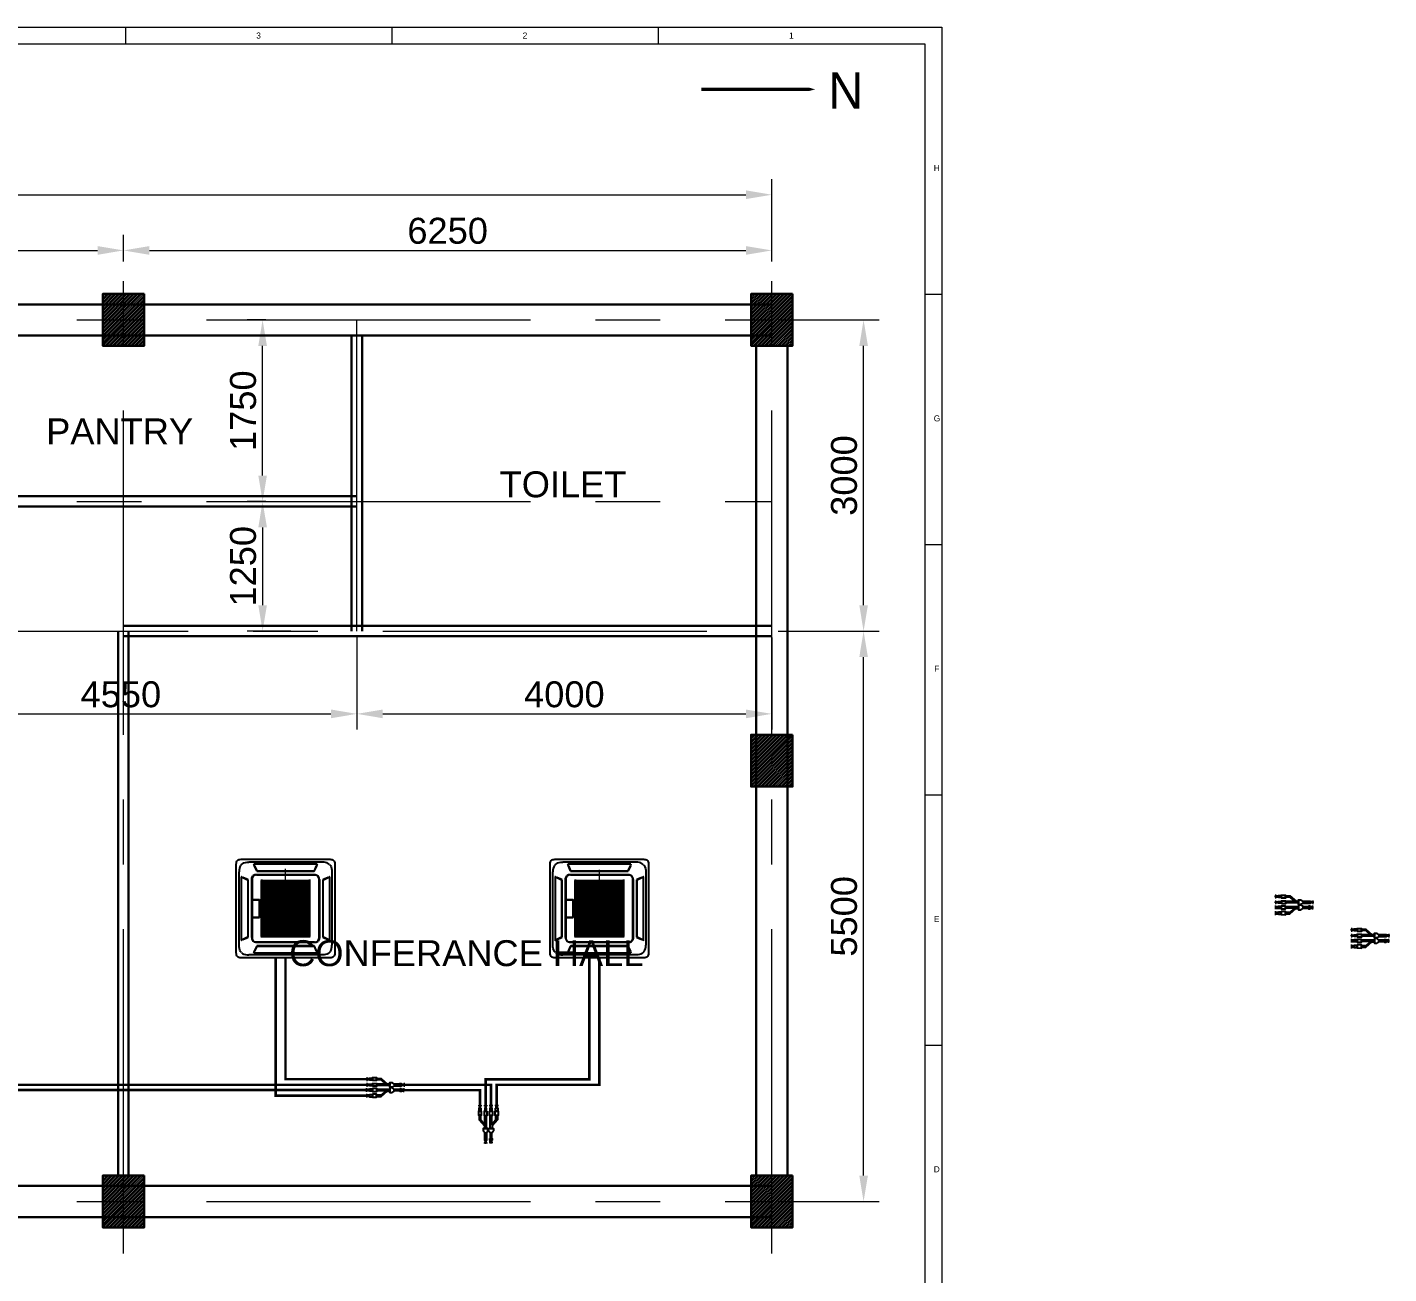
# Model space of a CAD drawing. Header units: millimetres. Extents: x 15481 to 55318, y -402389 to -382760.
# Drawn here: x 42193 to 55318, y -394778 to -382760 of the extents above; entities that cross this region are included whole.
import ezdxf

# ---------------------------------------------------------------- set-up
doc = ezdxf.new("R2010")
doc.units = ezdxf.units.MM
doc.header["$MEASUREMENT"] = 0
doc.linetypes.add('CENTER', pattern=[2, 1.25, -0.25, 0.25, -0.25])
doc.layers.get('0').update_dxf_attribs({"color": 255, "lineweight": 25})
for name, color, linetype, lineweight in [('CEN-1', 1, 'CENTER', 18), ('DIM', 7, 'Continuous', 20), ('DIMLINE', 10, 'Continuous', 18), ('MAIN', 3, 'Continuous', 30), ('Return Refrigerant pipe', 1, 'Continuous', 18), ('SEC', 253, 'Continuous', 15), ('Supply Refrigerant pipe', 3, 'Continuous', 18), ('T2', 253, 'Continuous', 18), ('TITLE TEXT', 255, 'Continuous', 18), ('Y-CONNECTOR', 7, 'Continuous', 25)]:
    doc.layers.add(name, color=color, linetype=linetype, lineweight=lineweight)
doc.layers.add('Edges', color=7, linetype='Continuous')
doc.layers.add('LATS_PIPE_REFRIGERANT', color=4, linetype='Continuous', lineweight=0, plot=False)
doc.styles.get("Standard").update_dxf_attribs({"font": 'arial.ttf'})
doc.styles.add('VVV', font='verdana.ttf')
doc.dimstyles.new('DIM-100', dxfattribs={"dimscale": 100, "dimtxt": 2.5, "dimasz": 2.5, "dimexe": 1.5, "dimexo": 0.625, "dimgap": 0.6, "dimtad": 1, "dimzin": 9, "dimdsep": 46, "dimtxsty": 'Standard', "dimcen": 0, "dimclrd": 32, "dimclre": 32, "dimadec": 0, "dimazin": 0, "dimtp": 0.1, "dimtm": 0.1, "dimtfac": 0.71, "dimtofl": 0, "dimtmove": 1, "dimatfit": 3, "dimfxl": 1, "dimtolj": 1, "dimtzin": 7, "dimlwd": -1, "dimlwe": -1, "dimarcsym": 1})

# ---------------------------------------------------------------- blocks, each defined once
blk = doc.blocks.new('*D6')
at = {"layer": 'Defpoints', "color": 0, "transparency": 16777216}
for p in [(43121, -384912), (36871, -385082), (43121, -385082)]:
    blk.add_point(p, dxfattribs=at)
at = {"layer": 'DIMLINE', "color": 32, "linetype": 'ByBlock', "transparency": 16777216}
for p, q in [((36871, -385019), (36871, -384762)), ((43121, -385019), (43121, -384762)), ((37121, -384912), (42871, -384912))]:
    blk.add_line(p, q, dxfattribs=at)
at = {"layer": 'DIMLINE', "color": 32, "transparency": 16777216}
for points in [[(37121, -384870), (37121, -384954), (36871, -384912)], [(42871, -384870), (42871, -384954), (43121, -384912)]]:
    blk.add_solid(points, dxfattribs=at)
at = {"layer": 'DIMLINE', "color": 0, "transparency": 16777216, "insert": (39996, -384724), "char_height": 250, "attachment_point": 5}
blk.add_mtext('\\A1;6250', dxfattribs=at)
blk = doc.blocks.new('*D7')
at = {"layer": 'Defpoints', "color": 0, "transparency": 16777216}
for p in [(49371, -384912), (43121, -385082), (49371, -385082)]:
    blk.add_point(p, dxfattribs=at)
at = {"layer": 'DIMLINE', "color": 32, "linetype": 'ByBlock', "transparency": 16777216}
for p, q in [((43121, -385019), (43121, -384762)), ((49371, -385019), (49371, -384762)), ((43371, -384912), (49121, -384912))]:
    blk.add_line(p, q, dxfattribs=at)
at = {"layer": 'DIMLINE', "color": 32, "transparency": 16777216}
for points in [[(43371, -384870), (43371, -384954), (43121, -384912)], [(49121, -384870), (49121, -384954), (49371, -384912)]]:
    blk.add_solid(points, dxfattribs=at)
at = {"layer": 'DIMLINE', "color": 0, "transparency": 16777216, "insert": (46246, -384724), "char_height": 250, "attachment_point": 5}
blk.add_mtext('\\A1;6250', dxfattribs=at)
blk = doc.blocks.new('*D14')
at = {"layer": 'Defpoints', "color": 0, "transparency": 16777216}
for p in [(40821, -388582), (45371, -388582), (45371, -389380)]:
    blk.add_point(p, dxfattribs=at)
at = {"layer": 'DIMLINE', "color": 32, "linetype": 'ByBlock', "transparency": 16777216}
for p, q in [((40821, -388644), (40821, -389530)), ((45371, -388644), (45371, -389530)), ((41071, -389380), (45121, -389380))]:
    blk.add_line(p, q, dxfattribs=at)
at = {"layer": 'DIMLINE', "color": 32, "transparency": 16777216}
for points in [[(41071, -389338), (41071, -389422), (40821, -389380)], [(45121, -389338), (45121, -389422), (45371, -389380)]]:
    blk.add_solid(points, dxfattribs=at)
at = {"layer": 'DIMLINE', "color": 0, "transparency": 16777216, "insert": (43096, -389193), "char_height": 250, "attachment_point": 5}
blk.add_mtext('\\A1;4550', dxfattribs=at)
blk = doc.blocks.new('*D15')
at = {"layer": 'Defpoints', "color": 0, "transparency": 16777216}
for p in [(45371, -388582), (49371, -388582), (49371, -389380)]:
    blk.add_point(p, dxfattribs=at)
at = {"layer": 'DIMLINE', "color": 32, "linetype": 'ByBlock', "transparency": 16777216}
for p, q in [((45371, -388644), (45371, -389530)), ((49371, -388644), (49371, -389530)), ((45621, -389380), (49121, -389380))]:
    blk.add_line(p, q, dxfattribs=at)
at = {"layer": 'DIMLINE', "color": 32, "transparency": 16777216}
for points in [[(45621, -389338), (45621, -389422), (45371, -389380)], [(49121, -389338), (49121, -389422), (49371, -389380)]]:
    blk.add_solid(points, dxfattribs=at)
at = {"layer": 'DIMLINE', "color": 0, "transparency": 16777216, "insert": (47371, -389193), "char_height": 250, "attachment_point": 5}
blk.add_mtext('\\A1;4000', dxfattribs=at)
blk = doc.blocks.new('*D16')
at = {"layer": 'Defpoints', "color": 0, "transparency": 16777216}
for p in [(49371, -384375), (24371, -385082), (49371, -385082)]:
    blk.add_point(p, dxfattribs=at)
at = {"layer": 'DIMLINE', "color": 32, "linetype": 'ByBlock', "transparency": 16777216}
for p, q in [((24371, -385019), (24371, -384225)), ((49371, -385019), (49371, -384225)), ((24621, -384375), (49121, -384375))]:
    blk.add_line(p, q, dxfattribs=at)
at = {"layer": 'DIMLINE', "color": 32, "transparency": 16777216}
for points in [[(24621, -384333), (24621, -384417), (24371, -384375)], [(49121, -384333), (49121, -384417), (49371, -384375)]]:
    blk.add_solid(points, dxfattribs=at)
at = {"layer": 'DIMLINE', "color": 0, "transparency": 16777216, "insert": (36871, -384187), "char_height": 250, "attachment_point": 5}
blk.add_mtext('\\A1;25000', dxfattribs=at)
blk = doc.blocks.new('*D17')
at = {"layer": 'Defpoints', "color": 0, "transparency": 16777216}
for p in [(49371, -388582), (50255, -388582), (49371, -394082)]:
    blk.add_point(p, dxfattribs=at)
at = {"layer": 'DIMLINE', "color": 32, "linetype": 'ByBlock', "transparency": 16777216}
for p, q in [((49433, -388582), (50405, -388582)), ((50255, -393832), (50255, -388832)), ((49433, -394082), (50405, -394082))]:
    blk.add_line(p, q, dxfattribs=at)
at = {"layer": 'DIMLINE', "color": 32, "transparency": 16777216}
for points in [[(50214, -388832), (50297, -388832), (50255, -388582)], [(50214, -393832), (50297, -393832), (50255, -394082)]]:
    blk.add_solid(points, dxfattribs=at)
at = {"layer": 'DIMLINE', "color": 0, "transparency": 16777216, "insert": (50068, -391332), "char_height": 250, "attachment_point": 5, "rotation": 90}
blk.add_mtext('\\A1;5500', dxfattribs=at)
blk = doc.blocks.new('*D18')
at = {"layer": 'Defpoints', "color": 0, "transparency": 16777216}
for p in [(49371, -385582), (50255, -385582), (49371, -388582)]:
    blk.add_point(p, dxfattribs=at)
at = {"layer": 'DIMLINE', "color": 32, "linetype": 'ByBlock', "transparency": 16777216}
for p, q in [((49433, -385582), (50405, -385582)), ((50255, -388332), (50255, -385832)), ((49433, -388582), (50405, -388582))]:
    blk.add_line(p, q, dxfattribs=at)
at = {"layer": 'DIMLINE', "color": 32, "transparency": 16777216}
for points in [[(50214, -385832), (50297, -385832), (50255, -385582)], [(50214, -388332), (50297, -388332), (50255, -388582)]]:
    blk.add_solid(points, dxfattribs=at)
at = {"layer": 'DIMLINE', "color": 0, "transparency": 16777216, "insert": (50068, -387082), "char_height": 250, "attachment_point": 5, "rotation": 90}
blk.add_mtext('\\A1;3000', dxfattribs=at)
blk = doc.blocks.new('*D19')
at = {"layer": 'Defpoints', "color": 0, "transparency": 16777216}
for p in [(44462, -385582), (44554, -385582), (44554, -387332)]:
    blk.add_point(p, dxfattribs=at)
at = {"layer": 'DIMLINE', "color": 32, "linetype": 'ByBlock', "transparency": 16777216}
for p, q in [((44492, -385582), (44312, -385582)), ((44462, -387082), (44462, -385832)), ((44492, -387332), (44312, -387332))]:
    blk.add_line(p, q, dxfattribs=at)
at = {"layer": 'DIMLINE', "color": 32, "transparency": 16777216}
for points in [[(44421, -385832), (44504, -385832), (44462, -385582)], [(44421, -387082), (44504, -387082), (44462, -387332)]]:
    blk.add_solid(points, dxfattribs=at)
at = {"layer": 'DIMLINE', "color": 0, "transparency": 16777216, "insert": (44275, -386457), "char_height": 250, "attachment_point": 5, "rotation": 90}
blk.add_mtext('\\A1;1750', dxfattribs=at)
blk = doc.blocks.new('*D20')
at = {"layer": 'Defpoints', "color": 0, "transparency": 16777216}
for p in [(44554, -387332), (44462, -388582), (44797, -388582)]:
    blk.add_point(p, dxfattribs=at)
at = {"layer": 'DIMLINE', "color": 32, "linetype": 'ByBlock', "transparency": 16777216}
for p, q in [((44492, -387332), (44312, -387332)), ((44462, -387582), (44462, -388332)), ((44735, -388582), (44312, -388582))]:
    blk.add_line(p, q, dxfattribs=at)
at = {"layer": 'DIMLINE', "color": 32, "transparency": 16777216}
for points in [[(44421, -387582), (44504, -387582), (44462, -387332)], [(44421, -388332), (44504, -388332), (44462, -388582)]]:
    blk.add_solid(points, dxfattribs=at)
at = {"layer": 'DIMLINE', "color": 0, "transparency": 16777216, "insert": (44275, -387957), "char_height": 250, "attachment_point": 5, "rotation": 90}
blk.add_mtext('\\A1;1250', dxfattribs=at)
blk = doc.blocks.new('CS')
at = {"layer": 'T2'}
for p, q in [((-288628, 723300), (-288628, 729357)), ((-192419, 723300), (-192419, 729357)), ((-96209, 723300), (-96209, 729357)), ((0, 632888), (6056, 632888)), ((0, 542475), (6056, 542475)), ((0, 452063), (6056, 452063)), ((0, 361650), (6056, 361650))]:
    blk.add_line(p, q, dxfattribs=at)
for points in [[(-1099196, -6056), (-1099196, 729357), (6056, 729357), (6056, -6056)], [(-1093140, 0), (-1093140, 723300), (0, 723300), (0, 0)]]:
    blk.add_lwpolyline(points, close=True, dxfattribs=at)
at = {"layer": 'DIM', "char_height": 2162.98, "width": 2041.49, "attachment_point": 1, "style": 'VVV'}
for s, insert in [('{\\fArial|b0|i0|c0|p34;3}', (-241511, 727439)), ('{\\fArial|b0|i0|c0|p34;2}', (-145301, 727439)), ('{\\fArial|b0|i0|c0|p34;1}', (-49092, 727439))]:
    blk.add_mtext(s, dxfattribs=dict(at, insert=insert))
at = {"layer": 'DIM', "char_height": 2162.98, "attachment_point": 1, "style": 'VVV'}
for s, insert in [('\\pxqc;{\\fArial|b0|i0|c0|p34;H}', (3156, 679560)), ('\\pxqc;{\\fArial|b0|i0|c0|p34;G}', (3156, 589147)), ('\\pxqc;{\\fArial|b0|i0|c0|p34;F}', (3156, 498734)), ('\\pxqc;{\\fArial|b0|i0|c0|p34;E}', (3156, 408322)), ('\\pxqc;{\\fArial|b0|i0|c0|p34;D}', (3156, 317909))]:
    blk.add_mtext(s, dxfattribs=dict(at, insert=insert))
blk = doc.blocks.new('cassette acplan')
at = {"layer": 'Edges'}
for p, q in [((490, 673), (491, 683)), ((490, -185), (490, 673)), ((491, 683), (493, 693)), ((493, 693), (497, 701)), ((497, 701), (502, 707)), ((502, 707), (508, 712)), ((508, 712), (516, 716)), ((516, 716), (525, 718)), ((525, 718), (536, 719)), ((532, 657), (526, 645)), ((541, 668), (532, 657)), ((536, 719), (1394, 719)), ((541, 668), (551, 676)), ((551, 676), (564, 683)), ((564, 683), (578, 688)), ((578, 688), (594, 691)), ((594, 691), (612, 692)), ((1318, 692), (612, 692)), ((659, 672), (660, 669)), ((661, 670), (660, 669)), ((660, 669), (660, 669)), ((660, 669), (660, 668)), ((660, 667), (660, 668)), ((660, 668), (660, 668)), ((667, 654), (660, 667)), ((663, 670), (661, 670)), ((1267, 670), (663, 670)), ((1270, 667), (1264, 654)), ((1269, 670), (1267, 670)), ((1270, 669), (1269, 670)), ((1270, 669), (1271, 672)), ((1270, 668), (1270, 669)), ((1270, 669), (1270, 669)), ((1270, 668), (1270, 668)), ((1270, 668), (1270, 667)), ((1336, 691), (1318, 692)), ((1352, 688), (1336, 691)), ((1366, 683), (1352, 688)), ((1379, 676), (1366, 683)), ((1389, 668), (1379, 676)), ((1389, 668), (1398, 657)), ((1394, 719), (1405, 718)), ((1398, 657), (1404, 645)), ((1405, 718), (1414, 716)), ((1414, 716), (1422, 712)), ((1422, 712), (1429, 707)), ((1429, 707), (1434, 701)), ((1434, 701), (1437, 693)), ((1437, 693), (1439, 683)), ((1439, 683), (1440, 673)), ((1440, 673), (1440, -185)), ((518, 615), (517, 597)), ((517, -109), (517, 597)), ((521, 631), (518, 615)), ((526, 645), (521, 631)), ((540, 549), (537, 550)), ((540, 549), (539, 548)), ((539, 548), (539, 546)), ((539, 546), (539, -59)), ((541, 549), (540, 549)), ((540, 549), (540, 549)), ((541, 549), (541, 549)), ((541, 549), (542, 548)), ((542, 548), (555, 542)), ((602, 522), (555, 542)), ((555, 542), (600, 520)), ((639, 523), (640, 531)), ((640, 531), (641, 539)), ((641, 539), (644, 546)), ((643, 537), (642, 529)), ((642, 529), (642, 521)), ((646, 544), (643, 537)), ((644, 546), (647, 553)), ((649, 550), (646, 544)), ((647, 553), (651, 558)), ((653, 556), (649, 550)), ((656, 562), (651, 558)), ((658, 560), (653, 556)), ((662, 565), (656, 562)), ((664, 563), (658, 560)), ((669, 568), (662, 565)), ((671, 565), (664, 563)), ((667, 654), (687, 607)), ((688, 608), (667, 654)), ((677, 569), (669, 568)), ((679, 567), (671, 565)), ((686, 569), (677, 569)), ((688, 567), (679, 567)), ((686, 569), (1244, 569)), ((687, 607), (687, 606)), ((687, 606), (688, 605)), ((687, 606), (687, 606)), ((689, 607), (688, 608)), ((688, 605), (689, 605)), ((1242, 567), (688, 567)), ((690, 606), (689, 607)), ((689, 605), (689, 605)), ((689, 605), (690, 605)), ((692, 606), (690, 606)), ((690, 605), (1240, 605)), ((693, 605), (692, 606)), ((1237, 605), (693, 605)), ((1239, 606), (1237, 605)), ((1240, 606), (1239, 606)), ((1241, 607), (1240, 606)), ((1240, 605), (1241, 605)), ((1242, 608), (1241, 607)), ((1241, 605), (1242, 605)), ((1241, 605), (1241, 605)), ((1264, 654), (1242, 608)), ((1242, 605), (1243, 606)), ((1251, 567), (1242, 567)), ((1243, 607), (1264, 654)), ((1243, 606), (1243, 607)), ((1243, 606), (1243, 606)), ((1244, 569), (1253, 569)), ((1259, 565), (1251, 567)), ((1253, 569), (1261, 568)), ((1266, 563), (1259, 565)), ((1261, 568), (1268, 565)), ((1272, 560), (1266, 563)), ((1268, 565), (1274, 562)), ((1277, 556), (1272, 560)), ((1274, 562), (1279, 558)), ((1281, 550), (1277, 556)), ((1283, 553), (1279, 558)), ((1284, 544), (1281, 550)), ((1287, 546), (1283, 553)), ((1287, 537), (1284, 544)), ((1289, 539), (1287, 546)), ((1288, 529), (1287, 537)), ((1289, 521), (1288, 529)), ((1290, 531), (1289, 539)), ((1291, 523), (1290, 531)), ((1375, 542), (1328, 522)), ((1330, 520), (1375, 542)), ((1375, 542), (1388, 548)), ((1388, 548), (1390, 549)), ((1393, 550), (1390, 549)), ((1390, 549), (1390, 549)), ((1391, 549), (1390, 549)), ((1390, 549), (1390, 549)), ((1391, 548), (1391, 549)), ((1391, 546), (1391, 548)), ((1391, -59), (1391, 546)), ((1404, 645), (1409, 631)), ((1409, 631), (1412, 615)), ((1412, 615), (1413, 597)), ((1413, 597), (1413, -109)), ((600, 520), (602, 520)), ((603, 522), (602, 522)), ((602, 520), (603, 519)), ((604, 521), (603, 522)), ((603, 522), (603, 522)), ((603, 519), (603, 517)), ((603, 517), (603, 515)), ((603, 515), (603, -28)), ((604, 520), (604, 521)), ((604, 518), (604, 520)), ((604, 520), (604, 520)), ((604, -31), (604, 518)), ((639, -35), (639, 523)), ((642, 521), (642, 331)), ((733, 524), (733, 513)), ((733, 513), (742, 513)), ((733, 359), (733, 513)), ((742, 513), (742, 521)), ((742, 513), (742, 359)), ((747, 513), (747, 521)), ((747, 513), (754, 513)), ((747, 359), (747, 513)), ((754, 513), (754, 521)), ((754, 513), (754, 359)), ((759, 513), (759, 521)), ((759, 513), (767, 513)), ((759, 359), (759, 513)), ((767, 513), (767, 521)), ((767, 513), (767, 359)), ((772, 513), (772, 521)), ((772, 513), (779, 513)), ((772, 359), (772, 513)), ((779, 513), (779, 521)), ((779, 513), (779, 359)), ((785, 513), (785, 521)), ((785, 513), (792, 513)), ((785, 359), (785, 513)), ((792, 513), (792, 521)), ((792, 513), (792, 359)), ((797, 513), (797, 521)), ((797, 513), (805, 513)), ((797, 359), (797, 513)), ((805, 513), (805, 521)), ((805, 513), (805, 359)), ((810, 513), (810, 521)), ((810, 513), (817, 513)), ((810, 359), (810, 513)), ((817, 513), (817, 521)), ((817, 513), (817, 359)), ((822, 513), (822, 521)), ((822, 513), (830, 513)), ((822, 359), (822, 513)), ((830, 513), (830, 521)), ((830, 513), (830, 359)), ((835, 513), (835, 521)), ((835, 513), (843, 513)), ((835, 359), (835, 513)), ((843, 513), (843, 521)), ((843, 513), (843, 359)), ((848, 513), (848, 521)), ((848, 513), (855, 513)), ((848, 359), (848, 513)), ((855, 513), (855, 521)), ((855, 513), (855, 359)), ((860, 513), (860, 521)), ((860, 513), (868, 513)), ((860, 359), (860, 513)), ((868, 513), (868, 521)), ((868, 513), (868, 359)), ((873, 513), (873, 521)), ((873, 513), (880, 513)), ((873, 359), (873, 513)), ((880, 513), (880, 521)), ((880, 513), (880, 359)), ((886, 513), (886, 521)), ((886, 513), (893, 513)), ((886, 359), (886, 513)), ((893, 513), (893, 521)), ((893, 513), (893, 359)), ((898, 513), (898, 521)), ((898, 513), (906, 513)), ((898, 359), (898, 513)), ((906, 513), (906, 521)), ((906, 513), (906, 359)), ((911, 513), (911, 521)), ((911, 513), (918, 513)), ((911, 359), (911, 513)), ((918, 513), (918, 521)), ((918, 513), (918, 359)), ((923, 513), (923, 521)), ((923, 513), (931, 513)), ((923, 359), (923, 513)), ((931, 513), (931, 521)), ((931, 513), (931, 359)), ((936, 513), (936, 521)), ((936, 513), (944, 513)), ((936, 359), (936, 513)), ((944, 513), (944, 521)), ((944, 513), (944, 359)), ((949, 513), (949, 521)), ((949, 513), (956, 513)), ((949, 359), (949, 513)), ((956, 513), (956, 521)), ((956, 513), (956, 359)), ((961, 513), (961, 521)), ((961, 513), (969, 513)), ((961, 359), (961, 513)), ((969, 513), (969, 521)), ((969, 513), (969, 359)), ((974, 513), (974, 521)), ((974, 513), (981, 513)), ((974, 359), (974, 513)), ((981, 513), (981, 521)), ((981, 513), (981, 359)), ((987, 513), (987, 521)), ((987, 513), (994, 513)), ((987, 359), (987, 513)), ((994, 513), (994, 521)), ((994, 513), (994, 359)), ((999, 513), (999, 521)), ((999, 513), (1007, 513)), ((999, 359), (999, 513)), ((1007, 513), (1007, 521)), ((1007, 513), (1007, 359)), ((1012, 513), (1012, 521)), ((1012, 513), (1019, 513)), ((1012, 359), (1012, 513)), ((1019, 513), (1019, 521)), ((1019, 513), (1019, 359)), ((1024, 513), (1024, 521)), ((1024, 513), (1032, 513)), ((1024, 359), (1024, 513)), ((1032, 513), (1032, 521)), ((1032, 513), (1032, 359)), ((1037, 513), (1037, 521)), ((1037, 513), (1045, 513)), ((1037, 359), (1037, 513)), ((1045, 513), (1045, 521)), ((1045, 513), (1045, 359)), ((1050, 513), (1050, 521)), ((1050, 513), (1057, 513)), ((1050, 359), (1050, 513)), ((1057, 513), (1057, 521)), ((1057, 513), (1057, 359)), ((1062, 513), (1062, 521)), ((1062, 513), (1070, 513)), ((1062, 359), (1062, 513)), ((1070, 513), (1070, 521)), ((1070, 513), (1070, 359)), ((1075, 513), (1075, 521)), ((1075, 513), (1082, 513)), ((1075, 359), (1075, 513)), ((1082, 513), (1082, 521)), ((1082, 513), (1082, 359)), ((1088, 513), (1088, 521)), ((1088, 513), (1095, 513)), ((1088, 359), (1088, 513)), ((1095, 513), (1095, 521)), ((1095, 513), (1095, 359)), ((1100, 513), (1100, 521)), ((1100, 513), (1108, 513)), ((1100, 359), (1100, 513)), ((1108, 521), (1108, 513)), ((1108, 513), (1108, 359)), ((1113, 513), (1113, 521)), ((1113, 513), (1120, 513)), ((1113, 359), (1113, 513)), ((1120, 521), (1120, 513)), ((1120, 513), (1120, 359)), ((1125, 513), (1125, 521)), ((1125, 513), (1133, 513)), ((1125, 359), (1125, 513)), ((1133, 521), (1133, 513)), ((1133, 513), (1133, 359)), ((1138, 513), (1138, 521)), ((1138, 513), (1146, 513)), ((1138, 359), (1138, 513)), ((1146, 513), (1146, 521)), ((1146, 513), (1146, 359)), ((1151, 513), (1151, 521)), ((1151, 513), (1158, 513)), ((1151, 359), (1151, 513)), ((1158, 513), (1158, 521)), ((1158, 513), (1158, 359)), ((1163, 513), (1163, 521)), ((1163, 513), (1171, 513)), ((1163, 359), (1163, 513)), ((1171, 513), (1171, 521)), ((1171, 513), (1171, 359)), ((1176, 513), (1176, 521)), ((1176, 513), (1183, 513)), ((1176, 359), (1176, 513)), ((1183, 513), (1183, 521)), ((1183, 513), (1183, 359)), ((1189, 513), (1189, 521)), ((1189, 513), (1197, 513)), ((1189, 359), (1189, 513)), ((1197, 524), (1197, 513)), ((1197, 513), (1197, 359)), ((1289, -33), (1289, 521)), ((1291, 523), (1291, -35)), ((1327, 521), (1326, 520)), ((1326, 520), (1326, 520)), ((1326, 520), (1326, 518)), ((1326, 518), (1326, -31)), ((1328, 522), (1327, 522)), ((1327, 522), (1327, 521)), ((1328, 522), (1327, 522)), ((1327, 517), (1328, 519)), ((1327, 515), (1327, 517)), ((1327, -28), (1327, 515)), ((1328, 520), (1330, 520)), ((1328, 519), (1328, 520)), ((642, 331), (642, 328)), ((642, 331), (713, 331)), ((642, 328), (642, 160)), ((642, 328), (710, 328)), ((713, 325), (710, 328)), ((713, 331), (716, 328)), ((713, 163), (713, 325)), ((716, 328), (716, 160)), ((742, 359), (733, 359)), ((733, 348), (733, 359)), ((733, 348), (742, 348)), ((733, 139), (733, 348)), ((733, 139), (1197, 348)), ((733, 348), (1197, 139)), ((742, 359), (742, 348)), ((742, 348), (742, 139)), ((754, 359), (747, 359)), ((747, 348), (747, 359)), ((747, 348), (754, 348)), ((747, 139), (747, 348)), ((754, 359), (754, 348)), ((754, 348), (754, 139)), ((767, 359), (759, 359)), ((759, 348), (759, 359)), ((759, 348), (767, 348)), ((759, 139), (759, 348)), ((767, 359), (767, 348)), ((767, 348), (767, 139)), ((779, 359), (772, 359)), ((772, 348), (772, 359)), ((772, 348), (779, 348)), ((772, 139), (772, 348)), ((779, 359), (779, 348)), ((779, 348), (779, 139)), ((792, 359), (785, 359)), ((785, 348), (785, 359)), ((785, 348), (792, 348)), ((785, 139), (785, 348)), ((792, 359), (792, 348)), ((792, 348), (792, 139)), ((805, 359), (797, 359)), ((797, 348), (797, 359)), ((797, 348), (805, 348)), ((797, 139), (797, 348)), ((805, 359), (805, 348)), ((805, 348), (805, 139)), ((817, 359), (810, 359)), ((810, 348), (810, 359)), ((810, 348), (817, 348)), ((810, 139), (810, 348)), ((817, 359), (817, 348)), ((817, 348), (817, 139)), ((830, 359), (822, 359)), ((822, 348), (822, 359)), ((822, 348), (830, 348)), ((822, 139), (822, 348)), ((830, 359), (830, 348)), ((830, 348), (830, 139)), ((843, 359), (835, 359)), ((835, 348), (835, 359)), ((835, 348), (843, 348)), ((835, 139), (835, 348)), ((843, 359), (843, 348)), ((843, 348), (843, 139)), ((855, 359), (848, 359)), ((848, 348), (848, 359)), ((848, 348), (855, 348)), ((848, 139), (848, 348)), ((855, 359), (855, 348)), ((855, 348), (855, 139)), ((868, 359), (860, 359)), ((860, 348), (860, 359)), ((860, 348), (868, 348)), ((860, 139), (860, 348)), ((868, 359), (868, 348)), ((868, 348), (868, 139)), ((880, 359), (873, 359)), ((873, 348), (873, 359)), ((873, 348), (880, 348)), ((873, 139), (873, 348)), ((880, 359), (880, 348)), ((880, 348), (880, 139)), ((893, 359), (886, 359)), ((886, 348), (886, 359)), ((886, 348), (893, 348)), ((886, 139), (886, 348)), ((893, 359), (893, 348)), ((893, 348), (893, 139)), ((906, 359), (898, 359)), ((898, 348), (898, 359)), ((898, 348), (906, 348)), ((898, 139), (898, 348)), ((906, 359), (906, 348)), ((906, 348), (906, 139)), ((918, 359), (911, 359)), ((911, 348), (911, 359)), ((911, 348), (918, 348)), ((911, 139), (911, 348)), ((918, 359), (918, 348)), ((918, 348), (918, 139)), ((931, 359), (923, 359)), ((923, 348), (923, 359)), ((923, 348), (931, 348)), ((923, 139), (923, 348)), ((931, 359), (931, 348)), ((931, 348), (931, 139)), ((944, 359), (936, 359)), ((936, 348), (936, 359)), ((936, 348), (944, 348)), ((936, 139), (936, 348)), ((944, 359), (944, 348)), ((944, 348), (944, 139)), ((956, 359), (949, 359)), ((949, 348), (949, 359)), ((949, 348), (956, 348)), ((949, 139), (949, 348)), ((956, 359), (956, 348)), ((956, 348), (956, 139)), ((969, 359), (961, 359)), ((961, 348), (961, 359)), ((961, 348), (969, 348)), ((961, 139), (961, 348)), ((969, 359), (969, 348)), ((969, 348), (969, 139)), ((981, 359), (974, 359)), ((974, 348), (974, 359)), ((974, 348), (981, 348)), ((974, 139), (974, 348)), ((981, 359), (981, 348)), ((981, 348), (981, 139)), ((994, 359), (987, 359)), ((987, 348), (987, 359)), ((987, 348), (994, 348)), ((987, 139), (987, 348)), ((994, 359), (994, 348)), ((994, 348), (994, 139)), ((1007, 359), (999, 359)), ((999, 348), (999, 359)), ((999, 348), (1007, 348)), ((999, 139), (999, 348)), ((1007, 359), (1007, 348)), ((1007, 348), (1007, 139)), ((1019, 359), (1012, 359)), ((1012, 348), (1012, 359)), ((1012, 348), (1019, 348)), ((1012, 139), (1012, 348)), ((1019, 359), (1019, 348)), ((1019, 348), (1019, 139)), ((1032, 359), (1024, 359)), ((1024, 348), (1024, 359)), ((1024, 348), (1032, 348)), ((1024, 139), (1024, 348)), ((1032, 359), (1032, 348)), ((1032, 348), (1032, 139)), ((1045, 359), (1037, 359)), ((1037, 348), (1037, 359)), ((1037, 348), (1045, 348)), ((1037, 139), (1037, 348)), ((1045, 359), (1045, 348)), ((1045, 348), (1045, 139)), ((1057, 359), (1050, 359)), ((1050, 348), (1050, 359)), ((1050, 348), (1057, 348)), ((1050, 139), (1050, 348)), ((1057, 359), (1057, 348)), ((1057, 348), (1057, 139)), ((1070, 359), (1062, 359)), ((1062, 348), (1062, 359)), ((1062, 348), (1070, 348)), ((1062, 139), (1062, 348)), ((1070, 359), (1070, 348)), ((1070, 348), (1070, 139)), ((1082, 359), (1075, 359)), ((1075, 348), (1075, 359)), ((1075, 348), (1082, 348)), ((1075, 139), (1075, 348)), ((1082, 359), (1082, 348)), ((1082, 348), (1082, 139)), ((1095, 359), (1088, 359)), ((1088, 348), (1088, 359)), ((1088, 348), (1095, 348)), ((1088, 139), (1088, 348)), ((1095, 359), (1095, 348)), ((1095, 348), (1095, 139)), ((1108, 359), (1100, 359)), ((1100, 348), (1100, 359)), ((1100, 348), (1108, 348)), ((1100, 139), (1100, 348)), ((1108, 359), (1108, 348)), ((1108, 348), (1108, 139)), ((1120, 359), (1113, 359)), ((1113, 348), (1113, 359)), ((1113, 348), (1120, 348)), ((1113, 139), (1113, 348)), ((1120, 359), (1120, 348)), ((1120, 348), (1120, 139)), ((1133, 359), (1125, 359)), ((1125, 348), (1125, 359)), ((1125, 348), (1133, 348)), ((1125, 139), (1125, 348)), ((1133, 359), (1133, 348)), ((1133, 348), (1133, 139)), ((1146, 359), (1138, 359)), ((1138, 348), (1138, 359)), ((1138, 348), (1146, 348)), ((1138, 139), (1138, 348)), ((1146, 359), (1146, 348)), ((1146, 348), (1146, 139)), ((1158, 359), (1151, 359)), ((1151, 348), (1151, 359)), ((1151, 348), (1158, 348)), ((1151, 139), (1151, 348)), ((1158, 359), (1158, 348)), ((1158, 348), (1158, 139)), ((1171, 359), (1163, 359)), ((1163, 348), (1163, 359)), ((1163, 348), (1171, 348)), ((1163, 139), (1163, 348)), ((1171, 359), (1171, 348)), ((1171, 348), (1171, 139)), ((1183, 359), (1176, 359)), ((1176, 348), (1176, 359)), ((1176, 348), (1183, 348)), ((1176, 139), (1176, 348)), ((1183, 359), (1183, 348)), ((1183, 348), (1183, 139)), ((1197, 359), (1189, 359)), ((1189, 348), (1189, 359)), ((1189, 348), (1197, 348)), ((1189, 139), (1189, 348)), ((1197, 359), (1197, 348)), ((1197, 348), (1197, 139)), ((642, 160), (642, 157)), ((642, 160), (710, 160)), ((642, 157), (642, -33)), ((642, 157), (713, 157)), ((710, 160), (713, 163)), ((716, 160), (713, 157)), ((733, 128), (733, 139)), ((742, 139), (733, 139)), ((742, 139), (742, 128)), ((754, 139), (747, 139)), ((747, 128), (747, 139)), ((754, 139), (754, 128)), ((767, 139), (759, 139)), ((759, 128), (759, 139)), ((767, 139), (767, 128)), ((779, 139), (772, 139)), ((772, 128), (772, 139)), ((779, 139), (779, 128)), ((792, 139), (785, 139)), ((785, 128), (785, 139)), ((792, 139), (792, 128)), ((805, 139), (797, 139)), ((797, 128), (797, 139)), ((805, 139), (805, 128)), ((817, 139), (810, 139)), ((810, 128), (810, 139)), ((817, 139), (817, 128)), ((830, 139), (822, 139)), ((822, 128), (822, 139)), ((830, 139), (830, 128)), ((843, 139), (835, 139)), ((835, 128), (835, 139)), ((843, 139), (843, 128)), ((855, 139), (848, 139)), ((848, 128), (848, 139)), ((855, 139), (855, 128)), ((868, 139), (860, 139)), ((860, 128), (860, 139)), ((868, 139), (868, 128)), ((880, 139), (873, 139)), ((873, 128), (873, 139)), ((880, 139), (880, 128)), ((893, 139), (886, 139)), ((886, 128), (886, 139)), ((893, 139), (893, 128)), ((906, 139), (898, 139)), ((898, 128), (898, 139)), ((906, 139), (906, 128)), ((918, 139), (911, 139)), ((911, 128), (911, 139)), ((918, 139), (918, 128)), ((931, 139), (923, 139)), ((923, 128), (923, 139)), ((931, 139), (931, 128)), ((944, 139), (936, 139)), ((936, 128), (936, 139)), ((944, 139), (944, 128)), ((956, 139), (949, 139)), ((949, 128), (949, 139)), ((956, 139), (956, 128)), ((969, 139), (961, 139)), ((961, 128), (961, 139)), ((969, 139), (969, 128)), ((981, 139), (974, 139)), ((974, 128), (974, 139)), ((981, 139), (981, 128)), ((994, 139), (987, 139)), ((987, 128), (987, 139)), ((994, 139), (994, 128)), ((1007, 139), (999, 139)), ((999, 128), (999, 139)), ((1007, 139), (1007, 128)), ((1019, 139), (1012, 139)), ((1012, 128), (1012, 139)), ((1019, 139), (1019, 128)), ((1032, 139), (1024, 139)), ((1024, 128), (1024, 139)), ((1032, 139), (1032, 128)), ((1045, 139), (1037, 139)), ((1037, 128), (1037, 139)), ((1045, 139), (1045, 128)), ((1057, 139), (1050, 139)), ((1050, 128), (1050, 139)), ((1057, 139), (1057, 128)), ((1070, 139), (1062, 139)), ((1062, 128), (1062, 139)), ((1070, 139), (1070, 128)), ((1082, 139), (1075, 139)), ((1075, 128), (1075, 139)), ((1082, 139), (1082, 128)), ((1095, 139), (1088, 139)), ((1088, 128), (1088, 139)), ((1095, 139), (1095, 128)), ((1108, 139), (1100, 139)), ((1100, 128), (1100, 139)), ((1108, 139), (1108, 128)), ((1120, 139), (1113, 139)), ((1113, 128), (1113, 139)), ((1120, 139), (1120, 128)), ((1133, 139), (1125, 139)), ((1125, 128), (1125, 139)), ((1133, 139), (1133, 128)), ((1146, 139), (1138, 139)), ((1138, 128), (1138, 139)), ((1146, 139), (1146, 128)), ((1158, 139), (1151, 139)), ((1151, 128), (1151, 139)), ((1158, 139), (1158, 128)), ((1171, 139), (1163, 139)), ((1163, 128), (1163, 139)), ((1171, 139), (1171, 128)), ((1183, 139), (1176, 139)), ((1176, 128), (1176, 139)), ((1183, 139), (1183, 128)), ((1197, 139), (1189, 139)), ((1189, 128), (1189, 139)), ((1197, 139), (1197, 128)), ((733, 128), (742, 128)), ((733, -26), (733, 128)), ((742, 128), (742, -26)), ((747, 128), (754, 128)), ((747, -26), (747, 128)), ((754, 128), (754, -26)), ((759, 128), (767, 128)), ((759, -26), (759, 128)), ((767, 128), (767, -26)), ((772, 128), (779, 128)), ((772, -26), (772, 128)), ((779, 128), (779, -26)), ((785, 128), (792, 128)), ((785, -26), (785, 128)), ((792, 128), (792, -26)), ((797, 128), (805, 128)), ((797, -26), (797, 128)), ((805, 128), (805, -26)), ((810, 128), (817, 128)), ((810, -26), (810, 128)), ((817, 128), (817, -26)), ((822, 128), (830, 128)), ((822, -26), (822, 128)), ((830, 128), (830, -26)), ((835, 128), (843, 128)), ((835, -26), (835, 128)), ((843, 128), (843, -26)), ((848, 128), (855, 128)), ((848, -26), (848, 128)), ((855, 128), (855, -26)), ((860, 128), (868, 128)), ((860, -26), (860, 128)), ((868, 128), (868, -26)), ((873, 128), (880, 128)), ((873, -26), (873, 128)), ((880, 128), (880, -26)), ((886, 128), (893, 128)), ((886, -26), (886, 128)), ((893, 128), (893, -26)), ((898, 128), (906, 128)), ((898, -26), (898, 128)), ((906, 128), (906, -26)), ((911, 128), (918, 128)), ((911, -26), (911, 128)), ((918, 128), (918, -26)), ((923, 128), (931, 128)), ((923, -26), (923, 128)), ((931, 128), (931, -26)), ((936, 128), (944, 128)), ((936, -26), (936, 128)), ((944, 128), (944, -26)), ((949, 128), (956, 128)), ((949, -26), (949, 128)), ((956, 128), (956, -26)), ((961, 128), (969, 128)), ((961, -26), (961, 128)), ((969, 128), (969, -26)), ((974, 128), (981, 128)), ((974, -26), (974, 128)), ((981, 128), (981, -26)), ((987, 128), (994, 128)), ((987, -26), (987, 128)), ((994, 128), (994, -26)), ((999, 128), (1007, 128)), ((999, -26), (999, 128)), ((1007, 128), (1007, -26)), ((1012, 128), (1019, 128)), ((1012, -26), (1012, 128)), ((1019, 128), (1019, -26)), ((1024, 128), (1032, 128)), ((1024, -26), (1024, 128)), ((1032, 128), (1032, -26)), ((1037, 128), (1045, 128)), ((1037, -26), (1037, 128)), ((1045, 128), (1045, -26)), ((1050, 128), (1057, 128)), ((1050, -26), (1050, 128)), ((1057, 128), (1057, -26)), ((1062, 128), (1070, 128)), ((1062, -26), (1062, 128)), ((1070, 128), (1070, -26)), ((1075, 128), (1082, 128)), ((1075, -26), (1075, 128)), ((1082, 128), (1082, -26)), ((1088, 128), (1095, 128)), ((1088, -26), (1088, 128)), ((1095, 128), (1095, -26)), ((1100, 128), (1108, 128)), ((1100, -26), (1100, 128)), ((1108, 128), (1108, -26)), ((1113, 128), (1120, 128)), ((1113, -26), (1113, 128)), ((1120, 128), (1120, -26)), ((1125, 128), (1133, 128)), ((1125, -26), (1125, 128)), ((1133, 128), (1133, -26)), ((1138, 128), (1146, 128)), ((1138, -26), (1138, 128)), ((1146, 128), (1146, -26)), ((1151, 128), (1158, 128)), ((1151, -26), (1151, 128)), ((1158, 128), (1158, -26)), ((1163, 128), (1171, 128)), ((1163, -26), (1163, 128)), ((1171, 128), (1171, -26)), ((1176, 128), (1183, 128)), ((1176, -26), (1176, 128)), ((1183, 128), (1183, -26)), ((1189, 128), (1197, 128)), ((1189, -26), (1189, 128)), ((1197, 128), (1197, -26)), ((518, -127), (517, -109)), ((521, -143), (518, -127)), ((537, -63), (540, -61)), ((539, -59), (539, -60)), ((539, -60), (540, -61)), ((540, -61), (540, -61)), ((540, -61), (541, -61)), ((542, -61), (541, -61)), ((541, -61), (541, -61)), ((555, -55), (542, -61)), ((600, -33), (555, -55)), ((555, -55), (602, -35)), ((602, -32), (600, -33)), ((603, -31), (602, -32)), ((602, -35), (603, -34)), ((603, -28), (603, -30)), ((603, -30), (603, -31)), ((603, -34), (604, -33)), ((603, -34), (603, -34)), ((604, -32), (604, -31)), ((604, -33), (604, -32)), ((604, -33), (604, -32)), ((639, -35), (640, -44)), ((640, -44), (641, -52)), ((641, -52), (644, -59)), ((642, -33), (642, -42)), ((642, -42), (643, -50)), ((643, -50), (646, -57)), ((644, -59), (647, -65)), ((646, -57), (649, -63)), ((647, -65), (651, -70)), ((649, -63), (653, -68)), ((656, -75), (651, -70)), ((653, -68), (658, -72)), ((662, -78), (656, -75)), ((658, -72), (664, -76)), ((669, -80), (662, -78)), ((664, -76), (671, -78)), ((687, -119), (667, -166)), ((667, -166), (688, -121)), ((677, -82), (669, -80)), ((671, -78), (679, -79)), ((686, -82), (677, -82)), ((679, -79), (688, -80)), ((1244, -82), (686, -82)), ((688, -118), (687, -119)), ((687, -119), (687, -119)), ((687, -119), (687, -119)), ((688, -80), (1242, -80)), ((689, -117), (688, -118)), ((688, -121), (689, -120)), ((690, -117), (689, -117)), ((689, -117), (689, -117)), ((689, -120), (690, -119)), ((1240, -117), (690, -117)), ((690, -119), (692, -118)), ((692, -118), (693, -118)), ((693, -118), (1237, -118)), ((742, -26), (733, -26)), ((733, -26), (733, -37)), ((742, -26), (742, -34)), ((754, -26), (747, -26)), ((747, -26), (747, -34)), ((754, -26), (754, -34)), ((767, -26), (759, -26)), ((759, -26), (759, -34)), ((767, -26), (767, -34)), ((779, -26), (772, -26)), ((772, -26), (772, -34)), ((779, -26), (779, -34)), ((792, -26), (785, -26)), ((785, -26), (785, -34)), ((792, -26), (792, -34)), ((805, -26), (797, -26)), ((797, -34), (797, -26)), ((805, -26), (805, -34)), ((817, -26), (810, -26)), ((810, -34), (810, -26)), ((817, -26), (817, -34)), ((830, -26), (822, -26)), ((822, -34), (822, -26)), ((830, -26), (830, -34)), ((843, -26), (835, -26)), ((835, -34), (835, -26)), ((843, -26), (843, -34)), ((855, -26), (848, -26)), ((848, -26), (848, -34)), ((855, -26), (855, -34)), ((868, -26), (860, -26)), ((860, -26), (860, -34)), ((868, -26), (868, -34)), ((880, -26), (873, -26)), ((873, -26), (873, -34)), ((880, -26), (880, -34)), ((893, -26), (886, -26)), ((886, -34), (886, -26)), ((893, -26), (893, -34)), ((906, -26), (898, -26)), ((898, -26), (898, -34)), ((906, -26), (906, -34)), ((918, -26), (911, -26)), ((911, -26), (911, -34)), ((918, -26), (918, -34)), ((931, -26), (923, -26)), ((923, -26), (923, -34)), ((931, -26), (931, -34)), ((944, -26), (936, -26)), ((936, -26), (936, -34)), ((944, -26), (944, -34)), ((956, -26), (949, -26)), ((949, -26), (949, -34)), ((956, -26), (956, -34)), ((969, -26), (961, -26)), ((961, -26), (961, -34)), ((969, -26), (969, -34)), ((981, -26), (974, -26)), ((974, -26), (974, -34)), ((981, -26), (981, -34)), ((994, -26), (987, -26)), ((987, -26), (987, -34)), ((994, -26), (994, -34)), ((1007, -26), (999, -26)), ((999, -26), (999, -34)), ((1007, -26), (1007, -34)), ((1019, -26), (1012, -26)), ((1012, -26), (1012, -34)), ((1019, -26), (1019, -34)), ((1032, -26), (1024, -26)), ((1024, -26), (1024, -34)), ((1032, -26), (1032, -34)), ((1045, -26), (1037, -26)), ((1037, -26), (1037, -34)), ((1045, -26), (1045, -34)), ((1057, -26), (1050, -26)), ((1050, -26), (1050, -34)), ((1057, -26), (1057, -34)), ((1070, -26), (1062, -26)), ((1062, -26), (1062, -34)), ((1070, -26), (1070, -34)), ((1082, -26), (1075, -26)), ((1075, -26), (1075, -34)), ((1082, -26), (1082, -34)), ((1095, -26), (1088, -26)), ((1088, -26), (1088, -34)), ((1095, -26), (1095, -34)), ((1108, -26), (1100, -26)), ((1100, -26), (1100, -34)), ((1108, -26), (1108, -34)), ((1120, -26), (1113, -26)), ((1113, -26), (1113, -34)), ((1120, -26), (1120, -34)), ((1133, -26), (1125, -26)), ((1125, -26), (1125, -34)), ((1133, -26), (1133, -34)), ((1146, -26), (1138, -26)), ((1138, -26), (1138, -34)), ((1146, -26), (1146, -34)), ((1158, -26), (1151, -26)), ((1151, -26), (1151, -34)), ((1158, -26), (1158, -34)), ((1171, -26), (1163, -26)), ((1163, -26), (1163, -34)), ((1171, -26), (1171, -34)), ((1183, -26), (1176, -26)), ((1176, -26), (1176, -34)), ((1183, -26), (1183, -34)), ((1197, -26), (1189, -26)), ((1189, -26), (1189, -34)), ((1197, -37), (1197, -26)), ((1237, -118), (1239, -118)), ((1239, -118), (1240, -119)), ((1241, -117), (1240, -117)), ((1240, -119), (1241, -120)), ((1242, -118), (1241, -117)), ((1241, -117), (1241, -117)), ((1241, -120), (1242, -121)), ((1242, -80), (1251, -79)), ((1243, -119), (1242, -118)), ((1242, -121), (1264, -166)), ((1264, -166), (1243, -119)), ((1243, -119), (1243, -119)), ((1243, -119), (1243, -119)), ((1244, -82), (1253, -82)), ((1251, -79), (1259, -78)), ((1253, -82), (1261, -80)), ((1259, -78), (1266, -76)), ((1261, -80), (1268, -78)), ((1266, -76), (1272, -72)), ((1268, -78), (1274, -75)), ((1272, -72), (1277, -68)), ((1274, -75), (1279, -70)), ((1277, -68), (1281, -63)), ((1283, -65), (1279, -70)), ((1281, -63), (1284, -57)), ((1287, -59), (1283, -65)), ((1284, -57), (1287, -50)), ((1287, -50), (1288, -42)), ((1289, -52), (1287, -59)), ((1288, -42), (1289, -33)), ((1290, -44), (1289, -52)), ((1291, -35), (1290, -44)), ((1326, -31), (1326, -32)), ((1326, -32), (1327, -33)), ((1326, -32), (1326, -33)), ((1327, -30), (1327, -28)), ((1328, -31), (1327, -30)), ((1327, -33), (1327, -34)), ((1327, -34), (1328, -35)), ((1328, -34), (1327, -34)), ((1328, -32), (1328, -31)), ((1330, -33), (1328, -32)), ((1328, -35), (1375, -55)), ((1375, -55), (1330, -33)), ((1388, -61), (1375, -55)), ((1390, -61), (1388, -61)), ((1390, -61), (1390, -61)), ((1390, -61), (1393, -63)), ((1390, -61), (1390, -61)), ((1390, -61), (1391, -61)), ((1391, -60), (1391, -59)), ((1391, -61), (1391, -60)), ((1409, -143), (1412, -127)), ((1412, -127), (1413, -109)), ((491, -196), (490, -185)), ((493, -205), (491, -196)), ((497, -213), (493, -205)), ((502, -220), (497, -213)), ((508, -225), (502, -220)), ((516, -228), (508, -225)), ((525, -231), (516, -228)), ((526, -158), (521, -143)), ((536, -231), (525, -231)), ((532, -170), (526, -158)), ((541, -180), (532, -170)), ((1394, -231), (536, -231)), ((541, -180), (551, -189)), ((551, -189), (564, -196)), ((564, -196), (578, -200)), ((578, -200), (594, -203)), ((594, -203), (612, -204)), ((1318, -204), (612, -204)), ((660, -181), (659, -184)), ((660, -180), (667, -166)), ((660, -181), (660, -180)), ((660, -181), (660, -181)), ((660, -181), (660, -181)), ((660, -181), (660, -182)), ((660, -182), (661, -182)), ((661, -182), (663, -182)), ((663, -182), (1267, -182)), ((1264, -166), (1270, -180)), ((1267, -182), (1269, -182)), ((1269, -182), (1270, -182)), ((1270, -180), (1270, -181)), ((1270, -181), (1270, -181)), ((1271, -184), (1270, -181)), ((1270, -182), (1270, -181)), ((1270, -181), (1270, -181)), ((1336, -203), (1318, -204)), ((1352, -200), (1336, -203)), ((1366, -196), (1352, -200)), ((1379, -189), (1366, -196)), ((1389, -180), (1379, -189)), ((1389, -180), (1398, -170)), ((1405, -231), (1394, -231)), ((1398, -170), (1404, -158)), ((1404, -158), (1409, -143)), ((1414, -228), (1405, -231)), ((1422, -225), (1414, -228)), ((1429, -220), (1422, -225)), ((1434, -213), (1429, -220)), ((1437, -205), (1434, -213)), ((1439, -196), (1437, -205)), ((1440, -185), (1439, -196))]:
    blk.add_line(p, q, dxfattribs=at)
blk = doc.blocks.new('Y-CONNECTOR')
at = {"linetype": 'Continuous', "lineweight": 0, "ltscale": 1000}
for p, q in [((9.7, 141.7), (-4.7, 141.7)), ((31.3, 141.4), (17, 141.4)), ((9.7, 0), (-4.7, 0))]:
    blk.add_line(p, q, dxfattribs=at)
at = {"layer": 'Y-CONNECTOR', "color": 0, "ltscale": 0.1}
for p, q in [((-0.8, 37.2), (-6.1, 45.1)), ((5.7, 37.2), (11.7, 45.1))]:
    blk.add_line(p, q, dxfattribs=at)
for points in [[(-2.9, 119.6), (8, 119.6), (8, 103.6), (-2.9, 103.6)], [(-0.6, 131.1), (5.7, 131.1), (5.7, 119.6), (-0.6, 119.6)], [(0.3, 141.7), (4.7, 141.7), (4.7, 131.1), (0.3, 131.1)], [(18.4, 119.7), (29.9, 119.7), (29.9, 103.9), (18.4, 103.9)], [(20.2, 130.8), (28.1, 130.8), (28.1, 119.7), (20.2, 119.7)], [(21.3, 103.9), (27, 103.9), (27, 86.8), (21.3, 86.8)], [(22, 141.4), (26.3, 141.4), (26.3, 130.8), (22, 130.8)], [(-2, 16), (7.1, 16), (7.1, 10.2), (-2, 10.2)], [(-0.8, 16), (5.7, 16), (5.7, 37.2), (-0.8, 37.2)], [(0, 10.2), (5, 10.2), (5, 0), (0, 0)]]:
    blk.add_lwpolyline(points, close=True, dxfattribs=at)
for points in [[(27, 86.8), (6.9, 63.9), (6.9, 54.3), (-0.1, 54.3), (-0.1, 103.6)], [(21.3, 86.8), (5.3, 69), (5.3, 103.6)], [(-6.1, 45.1), (-6.1, 54.3), (11.7, 54.3), (11.7, 45.1)]]:
    blk.add_lwpolyline(points, dxfattribs=at)

msp = doc.modelspace()

# ---------------------------------------------------------------- hatches: boundary and pattern name
at = {"layer": 'SEC'}
h = msp.add_hatch(dxfattribs=at)
h.set_pattern_fill('ANSI31', color=256, scale=100)
h.set_pattern_definition([(45, (18750, -213057.916), (-8.8388348, 8.8388348), [])])
h.paths.add_polyline_path([(43320.628, -385331.734), (43320.628, -385831.734), (42920.628, -385831.734), (42920.628, -385331.734)])
h = msp.add_hatch(dxfattribs=at)
h.set_pattern_fill('ANSI31', color=256, scale=100)
h.set_pattern_definition([(45, (25000, -213057.916), (-8.8388348, 8.8388348), [])])
h.paths.add_polyline_path([(49570.628, -385331.734), (49570.628, -385831.734), (49170.628, -385831.734), (49170.628, -385331.734)])
h = msp.add_hatch(dxfattribs=at)
h.set_pattern_fill('ANSI31', color=256, scale=100)
h.set_pattern_definition([(45, (25000, -217307.916), (-8.8388348, 8.8388348), [])])
h.paths.add_polyline_path([(49570.628, -389581.734), (49570.628, -390081.734), (49170.628, -390081.734), (49170.628, -389581.734)])
h = msp.add_hatch(dxfattribs=at)
h.set_pattern_fill('ANSI31', color=256, scale=100)
h.set_pattern_definition([(45, (18750, -221557.916), (-8.8388348, 8.8388348), [])])
h.paths.add_polyline_path([(43320.628, -393831.734), (43320.628, -394331.734), (42920.628, -394331.734), (42920.628, -393831.734)])
h = msp.add_hatch(dxfattribs=at)
h.set_pattern_fill('ANSI31', color=256, scale=100)
h.set_pattern_definition([(45, (25000, -221557.916), (-8.8388348, 8.8388348), [])])
h.paths.add_polyline_path([(49570.628, -393831.734), (49570.628, -394331.734), (49170.628, -394331.734), (49170.628, -393831.734)])

# ---------------------------------------------------------------- linework, layer by layer
at = {"layer": 'CEN-1', "ltscale": 2500}
for p, q in [((43120.628, -394581.734), (43120.628, -385081.734)), ((49370.628, -394581.734), (49370.628, -385081.734)), ((23920.628, -385581.734), (49370.628, -385581.734)), ((45370.628, -388581.734), (45370.628, -385581.734)), ((23920.628, -387331.734), (49370.628, -387331.734)), ((30620.628, -388581.734), (49370.628, -388581.734)), ((23920.628, -394081.734), (49370.628, -394081.734))]:
    msp.add_line(p, q, dxfattribs=at)
at = {"layer": 'DIMLINE'}
for p, q in [((44683.128, -391256.734), (44683.128, -390873.583)), ((47708.128, -391256.734), (47708.128, -390883.289))]:
    msp.add_line(p, q, dxfattribs=at)
msp.add_lwpolyline([(49790.105, -383358.95, 0, 312.572, 0), (49195.206, -383358.95, 33.015, 33.015, 0), (48692.439, -383358.95, 33.015, 33.015, 0)], format="xyseb", dxfattribs=at)
at = {"layer": 'MAIN'}
for p, q in [((24220.628, -385431.734), (49370.628, -385431.734)), ((24520.628, -385731.734), (49370.628, -385731.734)), ((45320.628, -388581.734), (45320.628, -385731.734)), ((45420.628, -388581.734), (45420.628, -385731.734)), ((49220.628, -385831.734), (49220.628, -393831.734)), ((49520.628, -385831.734), (49520.628, -393831.734)), ((40820.628, -387281.734), (45370.628, -387281.734)), ((40820.628, -387381.734), (45370.628, -387381.734)), ((43070.628, -393831.734), (43070.628, -388581.734)), ((43120.628, -388531.734), (49370.628, -388531.734)), ((43170.628, -393831.734), (43170.628, -388581.734)), ((43120.628, -388631.734), (49370.628, -388631.734)), ((49370.628, -393931.734), (24520.628, -393931.734)), ((49370.628, -394231.734), (24220.628, -394231.734))]:
    msp.add_line(p, q, dxfattribs=at)
for points in [[(43320.628, -385331.734), (43320.628, -385831.734), (42920.628, -385831.734), (42920.628, -385331.734)], [(49570.628, -385331.734), (49570.628, -385831.734), (49170.628, -385831.734), (49170.628, -385331.734)], [(49570.628, -389581.734), (49570.628, -390081.734), (49170.628, -390081.734), (49170.628, -389581.734)], [(43320.628, -393831.734), (43320.628, -394331.734), (42920.628, -394331.734), (42920.628, -393831.734)], [(49570.628, -393831.734), (49570.628, -394331.734), (49170.628, -394331.734), (49170.628, -393831.734)]]:
    msp.add_lwpolyline(points, close=True, dxfattribs=at)
at = {"layer": 'Return Refrigerant pipe', "const_width": 25}
for points in [[(45465.921, -393061.554), (44589.036, -393061.554), (44589.036, -391731.733)], [(46613.163, -393154.219), (46613.163, -392902.293), (47612.139, -392902.293), (47612.139, -391731.733)], [(41419.494, -393007.555), (45465.097, -393006.608)], [(45825.133, -393007.555), (46558.217, -393007.555), (46558.217, -393155.043)]]:
    msp.add_lwpolyline(points, dxfattribs=at)
at = {"layer": 'Supply Refrigerant pipe', "const_width": 25}
for points in [[(45466.238, -392901.663), (44683.128, -392901.663), (44683.128, -391731.733)], [(46718.108, -393155.36), (46718.108, -392956.611), (47708.128, -392956.611), (47708.128, -391731.733)], [(41419.667, -392956.611), (45465.269, -392956.607)], [(45825.306, -392956.611), (46663.164, -392956.611), (46663.164, -393154.391)]]:
    msp.add_lwpolyline(points, dxfattribs=at)

# ---------------------------------------------------------------- block references
for p in [(43718.06, -391500.407), (46743.06, -391500.407)]:
    msp.add_blockref('cassette acplan', p)
at = {"layer": 'LATS_PIPE_REFRIGERANT', "color": 5, "xscale": -2.540000106695182, "yscale": 2.540000106695182, "zscale": 2.540000106695182}
for p, rotation in [((54585.652, -391240.658, 0), 89.84927336536455), ((55317.381, -391562.084, 0), 89.84927336536455), ((45825.15, -393001.163), 89.84927336536455), ((46618.608, -393514.272), 359.8492733653646)]:
    msp.add_blockref('Y-CONNECTOR', p, dxfattribs=dict(at, rotation=rotation))
at = {"layer": 'LATS_PIPE_REFRIGERANT', "xscale": 2.540000106695182, "yscale": 2.540000106695182, "zscale": 2.540000106695182}
for p, rotation in [((54585.809, -391202.498, 0), 89.99930950234514), ((55317.538, -391523.924, 0), 89.99930950234514), ((45825.306, -392963.003), 89.99930950234514), ((46656.768, -393514.428), 359.9993095023452)]:
    msp.add_blockref('Y-CONNECTOR', p, dxfattribs=dict(at, rotation=rotation))
at = {"layer": 'MAIN', "xscale": 0.02669086210212153, "yscale": 0.02669086210212153, "zscale": 0.02669086210212153}
msp.add_blockref('CS', (50847.096, -402227.235), dxfattribs=at)

# ---------------------------------------------------------------- texts
at = {"layer": 'TITLE TEXT', "attachment_point": 1}
for s, insert, char_height, width in [('{\\fBell MT|b0|i0|c0|p18;N}', (49914.012, -383193.741), 350, 822.26244), ('PANTRY', (42376.039, -386531.402), 250, 1316.27899), ('TOILET', (46746.821, -387041.907), 250, 1316.27899), ('CONFERANCE HALL', (44718.405, -391562.074), 250, 3405.63779)]:
    msp.add_mtext(s, dxfattribs=dict(at, insert=insert, char_height=char_height, width=width))

# ---------------------------------------------------------------- dimensions: what is measured, and where the dimension line sits
at = {"layer": 'DIMLINE'}
for base, p1, p2, picture, middle in [((49370.628, -384374.884), (24370.628, -385081.734), (49370.628, -385081.734), '*D16', (36870.628, -384187.24)), ((43120.628, -384911.967), (36870.628, -385081.734), (43120.628, -385081.734), '*D6', (39995.628, -384724.323)), ((49370.628, -384911.967), (43120.628, -385081.734), (49370.628, -385081.734), '*D7', (46245.628, -384724.323)), ((45370.628, -389380.162), (40820.628, -388581.734), (45370.628, -388581.734), '*D14', (43095.628, -389192.518)), ((49370.628, -389380.162), (45370.628, -388581.734), (49370.628, -388581.734), '*D15', (47370.628, -389192.518))]:
    dim = msp.add_linear_dim(base=base, p1=p1, p2=p2, dimstyle='DIM-100', dxfattribs=at)
    dim.commit()
    dim.dimension.update_dxf_attribs({"geometry": picture, "text_midpoint": middle})
for base, p1, p2, picture, middle in [((44462.199, -385581.734), (44554.01, -387331.734), (44554.01, -385581.734), '*D19', (44274.555, -386456.734)), ((50255.28, -385581.734), (49370.628, -388581.734), (49370.628, -385581.734), '*D18', (50067.552, -387081.734)), ((44462.199, -388581.734), (44554.01, -387331.734), (44797.07, -388581.734), '*D20', (44274.555, -387956.734)), ((50255.28, -388581.734), (49370.628, -394081.734), (49370.628, -388581.734), '*D17', (50067.637, -391331.734))]:
    dim = msp.add_linear_dim(base=base, p1=p1, p2=p2, angle=90, dimstyle='DIM-100', dxfattribs=at)
    dim.commit()
    dim.dimension.update_dxf_attribs({"geometry": picture, "text_midpoint": middle})

doc.saveas('drawing.dxf')
